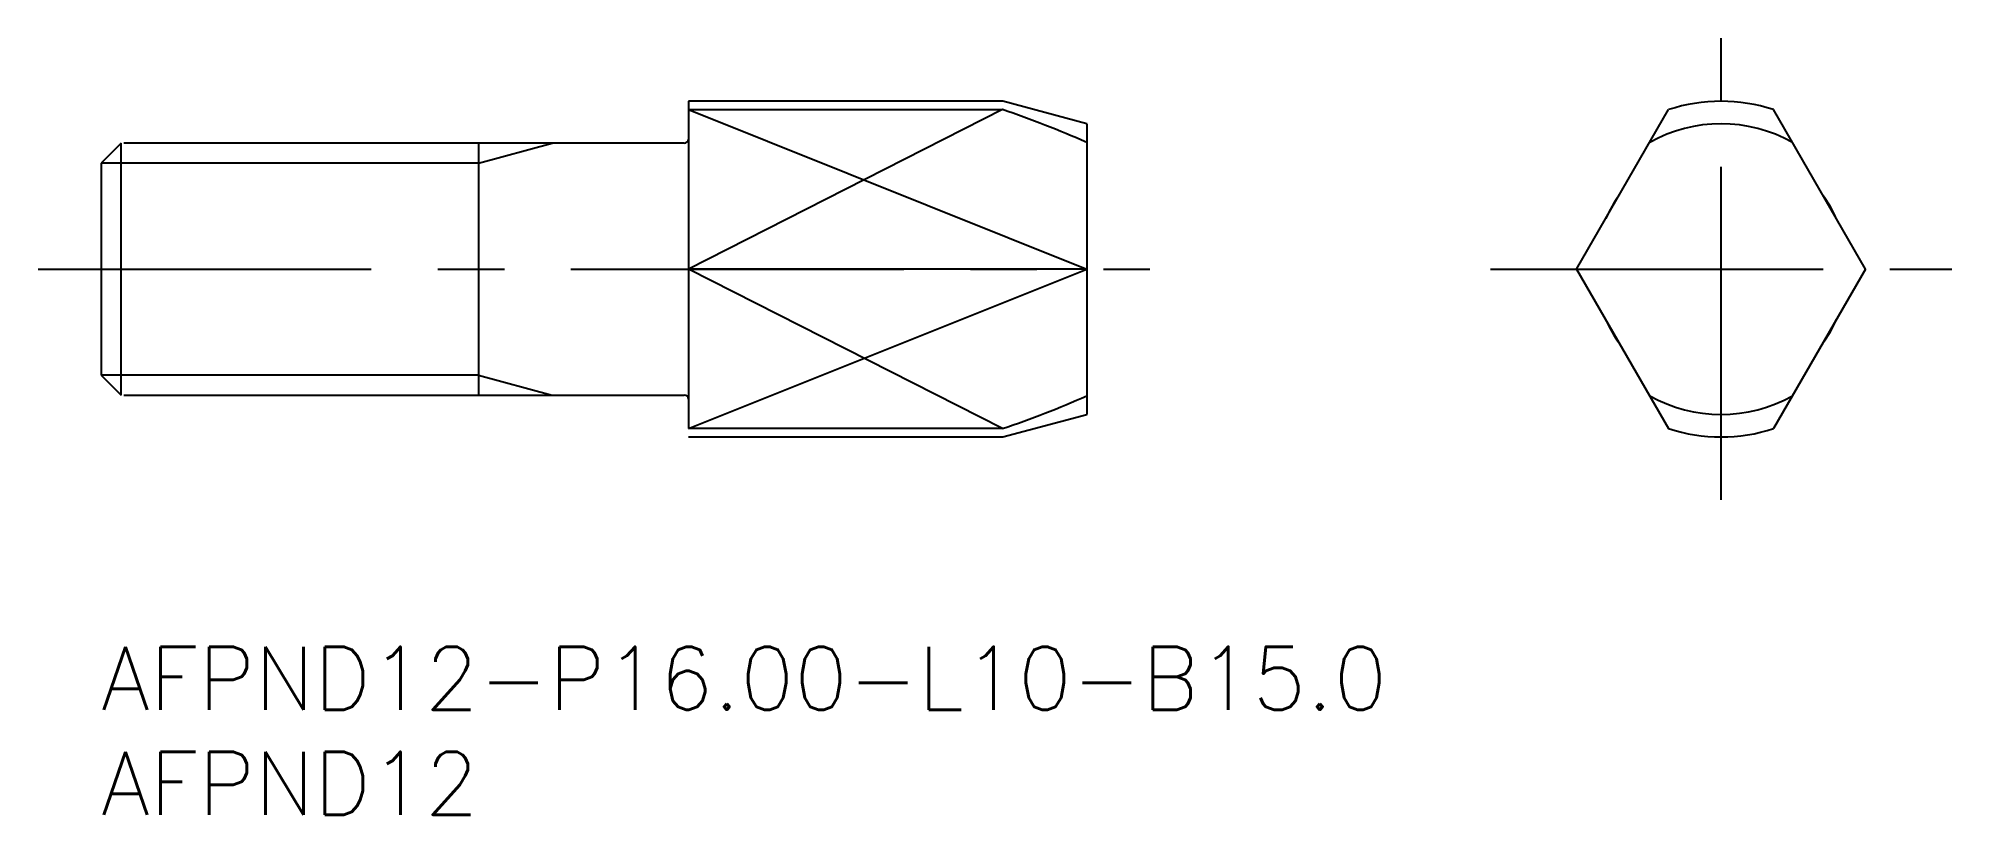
# Model space of a CAD drawing. Extents: x -3 to 88.2, y -8 to 29.
import ezdxf

# ---------------------------------------------------------------- set-up
doc = ezdxf.new("R2010")
doc.units = 0
doc.header["$LTSCALE"] = 0.5
doc.linetypes.add('CENTER', pattern=[50.8, 31.75, -6.35, 6.35, -6.35])
for name, color, linetype in [('MSM_CENTER', 1, 'CENTER'), ('MSM_CONTINUOUS', 7, 'CONTINUOUS'), ('MSM_NARROW', 5, 'CONTINUOUS'), ('MSM_PART_NUMBER', 7, 'CONTINUOUS')]:
    doc.layers.add(name, color=color, linetype=linetype)
doc.styles.get("Standard").update_dxf_attribs({"font": 'txt.shx', "height": 1, "bigfont": 'bigfont.shx'})

# ---------------------------------------------------------------- blocks, each defined once
blk = doc.blocks.new('*U13')
at = {"layer": 'MSM_PART_NUMBER'}
blk.add_text('AFPND12-P16.00-L10-B15.0', height=3, dxfattribs=at).set_placement((0, -3))
blk = doc.blocks.new('*U14')
at = {"layer": 'MSM_PART_NUMBER'}
blk.add_text('AFPND12', height=3, dxfattribs=at).set_placement((0, -8))

msp = doc.modelspace()

# ---------------------------------------------------------------- linework, layer by layer
at = {"layer": 'MSM_CENTER'}
for p, q in [((77.246, 7), (77.246, 29)), ((-3, 18), (50, 18)), ((66.246, 18), (88.246, 18))]:
    msp.add_line(p, q, dxfattribs=at)
at = {"layer": 'MSM_CONTINUOUS'}
for p, q in [((43, 26), (28, 26)), ((28, 26), (28, 10.401)), ((28, 25.599), (42.974, 25.599)), ((47, 24.928), (43, 26)), ((70.358, 18), (74.746, 25.599)), ((84.133, 18), (79.746, 25.599)), ((47, 24.928), (47, 11.072)), ((0.947, 24), (0, 23.053)), ((0.947, 12), (0.947, 24)), ((27.8, 24), (1.074, 24)), ((18, 24), (18, 12)), ((0, 23.053), (0, 12.947)), ((46.965, 18), (28, 18)), ((70.358, 18), (74.746, 10.401)), ((84.133, 18), (79.746, 10.401)), ((0, 12.947), (0.947, 12)), ((1.074, 12), (27.8, 12)), ((43, 10), (47, 11.072)), ((42.974, 10.401), (28, 10.401)), ((28, 10), (43, 10))]:
    msp.add_line(p, q, dxfattribs=at)
for centre, radius, start, end in [((28.705, -17.121), 45.04, 66.03347, 71.52997), ((77.246, 18), 8, 71.79004, 108.20996), ((77.246, 18), 6.928, 60.57824, 119.42176), ((27.8, 24.2), 0.2, 270, 0), ((77.246, 18), 6, 143.78488, 156.21512), ((77.246, 18), 6, 23.78488, 36.21512), ((77.246, 18), 6, 203.78488, 216.21512), ((77.246, 18), 6, 323.78488, 336.21512), ((27.8, 11.8), 0.2, 0, 90), ((28.705, 53.121), 45.04, 288.47003, 293.96653), ((77.246, 18), 6.928, 240.57824, 299.42176), ((77.246, 18), 8, 251.79004, 288.20996)]:
    msp.add_arc(centre, radius, start, end, dxfattribs=at)
at = {"layer": 'MSM_NARROW'}
for p, q in [((42.974, 25.599), (28, 18)), ((28, 25.599), (47, 18)), ((18, 23.053), (21.5, 24)), ((18, 23.053), (0, 23.053)), ((42.974, 10.401), (28, 18)), ((28, 10.401), (47, 18)), ((18, 12.947), (0, 12.947)), ((18, 12.947), (21.5, 12))]:
    msp.add_line(p, q, dxfattribs=at)

# ---------------------------------------------------------------- block references
at = {"layer": 'MSM_CONTINUOUS'}
for name in ['*U13', '*U14']:
    msp.add_blockref(name, (0, 0), dxfattribs=at)

doc.saveas('drawing.dxf')
